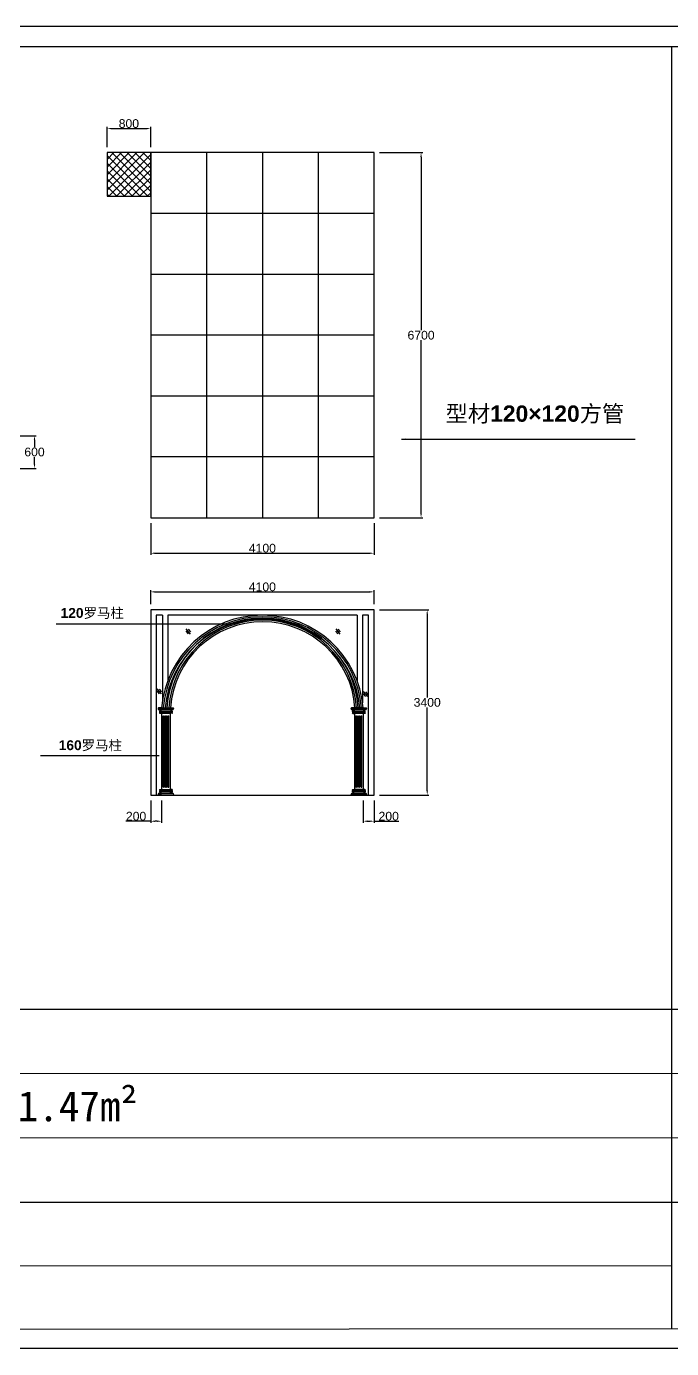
# Model space of a CAD drawing. Header units: inches. Extents: x -138455 to 599497, y -747149 to 13167.
# Drawn here: x 207215 to 219054, y -661969 to -637711 of the extents above; entities that cross this region are included whole.
import ezdxf

# ---------------------------------------------------------------- set-up
doc = ezdxf.new("R2010")
doc.units = ezdxf.units.IN
doc.header["$MEASUREMENT"] = 0
doc.header["$PDMODE"] = 35
doc.header["$PDSIZE"] = -3
doc.layers.add('0 @ 1', color=7, linetype='Continuous')
doc.styles.add('Annotative', font='arialbd.ttf')
doc.styles.get("Standard").update_dxf_attribs({"font": 'arial.ttf'})
doc.dimstyles.get("Standard").update_dxf_attribs({"dimtxt": 80, "dimasz": 70, "dimexe": 40, "dimexo": 80, "dimgap": 0, "dimtad": 1, "dimtih": 1, "dimtoh": 1, "dimdec": 0, "dimzin": 0, "dimdsep": 46, "dimtxsty": 'Standard', "dimcen": 0.09, "dimadec": 0, "dimazin": 0, "dimtfac": 1, "dimtdec": 0, "dimtofl": 0, "dimtmove": 0, "dimatfit": 3, "dimfxl": 0, "dimtolj": 1, "dimtzin": 0, "dimarcsym": 0})

# ---------------------------------------------------------------- blocks, each defined once
blk = doc.blocks.new('*D2611')
at = {"color": 0, "lineweight": -2, "transparency": 16777216}
for p, q in [((213695, -640027), (214487, -640027)), ((214457, -640107), (214457, -643285)), ((214457, -646647), (214457, -643469)), ((213695, -646727), (214487, -646727))]:
    blk.add_line(p, q, dxfattribs=at)
at = {"color": 0, "transparency": 16777216}
for points in [[(214444, -640107), (214470, -640107), (214457, -640027)], [(214444, -646647), (214470, -646647), (214457, -646727)]]:
    blk.add_solid(points, dxfattribs=at)
at = {"layer": 'Defpoints', "color": 0, "transparency": 16777216}
for p in [(213595, -640027), (213595, -646727), (214457, -646727)]:
    blk.add_point(p, dxfattribs=at)
at = {"color": 0, "transparency": 16777216, "insert": (214457, -643377), "char_height": 160, "attachment_point": 5}
blk.add_mtext('\\A1;6700', dxfattribs=at)
blk = doc.blocks.new('*D2612')
at = {"color": 0, "lineweight": -2, "transparency": 16777216}
for p, q in [((208695, -639927), (208695, -639555)), ((208775, -639585), (209415, -639585)), ((209495, -639927), (209495, -639555))]:
    blk.add_line(p, q, dxfattribs=at)
at = {"color": 0, "transparency": 16777216}
for points in [[(208775, -639572), (208775, -639599), (208695, -639585)], [(209415, -639572), (209415, -639599), (209495, -639585)]]:
    blk.add_solid(points, dxfattribs=at)
at = {"layer": 'Defpoints', "color": 0, "transparency": 16777216}
for p in [(209495, -639585), (208695, -640027), (209495, -640027)]:
    blk.add_point(p, dxfattribs=at)
at = {"color": 0, "transparency": 16777216, "insert": (209095, -639494), "char_height": 160, "attachment_point": 5}
blk.add_mtext('\\A1;800', dxfattribs=at)
blk = doc.blocks.new('*D2615')
at = {"color": 0, "lineweight": -2, "transparency": 16777216}
for p, q in [((209495, -646827), (209495, -647406)), ((213595, -646827), (213595, -647406)), ((209575, -647376), (213515, -647376))]:
    blk.add_line(p, q, dxfattribs=at)
at = {"color": 0, "transparency": 16777216}
for points in [[(209575, -647363), (209575, -647390), (209495, -647376)], [(213515, -647363), (213515, -647390), (213595, -647376)]]:
    blk.add_solid(points, dxfattribs=at)
at = {"layer": 'Defpoints', "color": 0, "transparency": 16777216}
for p in [(209495, -646727), (213595, -646727), (213595, -647376)]:
    blk.add_point(p, dxfattribs=at)
at = {"color": 0, "transparency": 16777216, "insert": (211545, -647284), "char_height": 160, "attachment_point": 5}
blk.add_mtext('\\A1;4100', dxfattribs=at)
blk = doc.blocks.new('*D2616')
at = {"color": 0, "lineweight": -2, "transparency": 16777216}
for p, q in [((207056, -645220), (207393, -645220)), ((207363, -645300), (207363, -645428)), ((207363, -645740), (207363, -645612)), ((207056, -645820), (207393, -645820))]:
    blk.add_line(p, q, dxfattribs=at)
at = {"color": 0, "transparency": 16777216}
for points in [[(207349, -645300), (207376, -645300), (207363, -645220)], [(207349, -645740), (207376, -645740), (207363, -645820)]]:
    blk.add_solid(points, dxfattribs=at)
at = {"layer": 'Defpoints', "color": 0, "transparency": 16777216}
for p in [(206956, -645220), (206956, -645820), (207363, -645820)]:
    blk.add_point(p, dxfattribs=at)
at = {"color": 0, "transparency": 16777216, "insert": (207363, -645520), "char_height": 160, "attachment_point": 5}
blk.add_mtext('\\A1;600', dxfattribs=at)
blk = doc.blocks.new('*D2617')
at = {"color": 0, "lineweight": -2, "transparency": 16777216}
for p, q in [((209495, -651914), (209495, -652323)), ((209695, -651914), (209695, -652323)), ((209495, -652293), (209039, -652293)), ((209615, -652293), (209575, -652293))]:
    blk.add_line(p, q, dxfattribs=at)
at = {"color": 0, "transparency": 16777216}
for points in [[(209575, -652280), (209575, -652307), (209495, -652293)], [(209615, -652280), (209615, -652307), (209695, -652293)]]:
    blk.add_solid(points, dxfattribs=at)
at = {"layer": 'Defpoints', "color": 0, "transparency": 16777216}
for p in [(209495, -651814), (209695, -651814), (209495, -652293)]:
    blk.add_point(p, dxfattribs=at)
at = {"color": 0, "transparency": 16777216, "insert": (209227, -652202), "char_height": 160, "attachment_point": 5}
blk.add_mtext('\\A1;200', dxfattribs=at)
blk = doc.blocks.new('*D2618')
at = {"color": 0, "lineweight": -2, "transparency": 16777216}
for p, q in [((213395, -651914), (213395, -652323)), ((213595, -651914), (213595, -652323)), ((213475, -652293), (213515, -652293)), ((213595, -652293), (214051, -652293))]:
    blk.add_line(p, q, dxfattribs=at)
at = {"color": 0, "transparency": 16777216}
for points in [[(213475, -652280), (213475, -652307), (213395, -652293)], [(213515, -652280), (213515, -652307), (213595, -652293)]]:
    blk.add_solid(points, dxfattribs=at)
at = {"layer": 'Defpoints', "color": 0, "transparency": 16777216}
for p in [(213395, -651814), (213595, -651814), (213595, -652293)]:
    blk.add_point(p, dxfattribs=at)
at = {"color": 0, "transparency": 16777216, "insert": (213863, -652202), "char_height": 160, "attachment_point": 5}
blk.add_mtext('\\A1;200', dxfattribs=at)
blk = doc.blocks.new('123as')
at = {"color": 0}
for p, q in [((90189, 51387), (90252, 51462)), ((90194, 51330), (90312, 51470)), ((90251, 51335), (90314, 51410))]:
    blk.add_line(p, q, dxfattribs=at)
blk = doc.blocks.new('2223zxzxc')
for p, q in [((142551, -666435), (142337, -666435)), ((142337, -666455), (142605, -666455)), ((142337, -666465), (142337, -666455)), ((142337, -666465), (142605, -666465)), ((142358, -666495), (142583, -666495)), ((142359, -666535), (142391, -666535)), ((142360, -666510), (142582, -666510)), ((142360, -666520), (142360, -666510)), ((142360, -666520), (142582, -666520)), ((142582, -666535), (142391, -666535)), ((142551, -666535), (142391, -666535)), ((142551, -666435), (142605, -666435)), ((142581, -666520), (142581, -666510)), ((142605, -666465), (142605, -666455))]:
    blk.add_line(p, q)
for centre, radius, start, end in [((142337, -666445), 10, 90, 270), ((142358, -666527), 7.56, 83.7461, 276.2539), ((142359, -666502), 7.55, 83.7971, 276.3884), ((142582, -666502), 7.55, 263.6116, 96.2029), ((142583, -666527), 7.56, 263.7461, 96.2539), ((142605, -666445), 10, 270, 90)]:
    blk.add_arc(centre, radius, start, end)
for points in [[(142337, -666465), (142338, -666470), (142360, -666476), (142379, -666478), (142385, -666483), (142385, -666488), (142378, -666491), (142370, -666493), (142364, -666494), (142358, -666495)], [(142605, -666465), (142604, -666470), (142581, -666476), (142563, -666478), (142556, -666483), (142557, -666488), (142563, -666491), (142571, -666493), (142577, -666494), (142583, -666495)]]:
    blk.add_open_spline(points, degree=3, knots=[0, 0, 0, 0, 8.381096, 25.426608, 31.921625, 33.680801, 39.831702, 49.506776, 62.59691, 62.59691, 62.59691, 62.59691])
blk = doc.blocks.new('*D2626')
at = {"color": 0, "lineweight": -2, "transparency": 16777216}
for p, q in [((209495, -648314), (209495, -648055)), ((209575, -648085), (213515, -648085)), ((213595, -648314), (213595, -648055))]:
    blk.add_line(p, q, dxfattribs=at)
at = {"color": 0, "transparency": 16777216}
for points in [[(209575, -648072), (209575, -648099), (209495, -648085)], [(213515, -648072), (213515, -648099), (213595, -648085)]]:
    blk.add_solid(points, dxfattribs=at)
at = {"layer": 'Defpoints', "color": 0, "transparency": 16777216}
for p in [(213595, -648085), (209495, -648414), (213595, -648414)]:
    blk.add_point(p, dxfattribs=at)
at = {"color": 0, "transparency": 16777216, "insert": (211545, -647994), "char_height": 160, "attachment_point": 5}
blk.add_mtext('\\A1;4100', dxfattribs=at)
blk = doc.blocks.new('*D2627')
at = {"color": 0, "lineweight": -2, "transparency": 16777216}
for p, q in [((213695, -648414), (214600, -648414)), ((214570, -648494), (214570, -650022)), ((214570, -651734), (214570, -650206)), ((213695, -651814), (214600, -651814))]:
    blk.add_line(p, q, dxfattribs=at)
at = {"color": 0, "transparency": 16777216}
for points in [[(214557, -648494), (214583, -648494), (214570, -648414)], [(214557, -651734), (214583, -651734), (214570, -651814)]]:
    blk.add_solid(points, dxfattribs=at)
at = {"layer": 'Defpoints', "color": 0, "transparency": 16777216}
for p in [(213595, -648414), (213595, -651814), (214570, -651814)]:
    blk.add_point(p, dxfattribs=at)
at = {"color": 0, "transparency": 16777216, "insert": (214570, -650114), "char_height": 160, "attachment_point": 5}
blk.add_mtext('\\A1;3400', dxfattribs=at)

msp = doc.modelspace()

# ---------------------------------------------------------------- hatches: boundary and pattern name
h = msp.add_hatch()
h.set_pattern_fill('ANSI37', color=256, scale=800)
h.set_pattern_definition([(45, (70844.23, 16220.76), (-70.710678, 70.710678), []), (135, (70844.23, 16220.76), (-70.710678, -70.710678), [])])
h.paths.add_polyline_path([(208695, -640826.9), (209495, -640826.9), (209495, -640026.9), (208695, -640026.9)])

# ---------------------------------------------------------------- linework, layer by layer
for p, q in [((226903.7, -637711.3), (191447.6, -637711.3)), ((191817.4, -638079.8), (226535.2, -638079.8)), ((219054.3, -638079.8), (219054.3, -661600.4)), ((213595, -640026.9), (209495, -640026.9)), ((209495, -640026.9), (209495, -646726.9)), ((210520, -640026.9), (210520, -646726.9)), ((211545, -640026.9), (211545, -646726.9)), ((212570, -640026.9), (212570, -646726.9)), ((213595, -646726.9), (213595, -640026.9)), ((213595, -641143.6), (209495, -641143.6)), ((213595, -642260.2), (209495, -642260.2)), ((213595, -643376.9), (209495, -643376.9)), ((213595, -644493.6), (209495, -644493.6)), ((213595, -645610.2), (209495, -645610.2)), ((209495, -646726.9), (213595, -646726.9)), ((213595, -648413.9), (209495, -648413.9)), ((209495, -648413.9), (209495, -651813.9)), ((209595, -648513.9), (209595, -651813.9)), ((209712.7, -648513.9), (209595, -648513.9)), ((209712.7, -648513.9), (209712.7, -650076.4)), ((209812.7, -648513.9), (209812.7, -649704.6)), ((213285, -648513.9), (209812.7, -648513.9)), ((213285, -648513.9), (213285, -649722.6)), ((213495, -648513.9), (213385, -648513.9)), ((213385, -648513.9), (213385, -650122.5)), ((213495, -651813.9), (213495, -648513.9)), ((213595, -651813.9), (213595, -648413.9)), ((209695, -650213.9), (209641.2, -650213.9)), ((209908.9, -650233.9), (209641.2, -650233.9)), ((209641.2, -650243.9), (209641.2, -650233.9)), ((209908.9, -650243.9), (209641.2, -650243.9)), ((209887.5, -650273.9), (209662.7, -650273.9)), ((209885.7, -650288.9), (209663.4, -650288.9)), ((209885.7, -650298.9), (209663.5, -650298.9)), ((209663.5, -650313.9), (209855, -650313.9)), ((209664.4, -650298.9), (209664.4, -650288.9)), ((209695, -650213.9), (209855, -650213.9)), ((209695, -650213.9), (209908.9, -650213.9)), ((209695, -650313.9), (209695, -651713.8)), ((209695, -650313.9), (209855, -650313.9)), ((209855, -650313.9), (209855, -651713.8)), ((209886.6, -650313.9), (209855, -650313.9)), ((209885.7, -650298.9), (209885.7, -650288.9)), ((209908.9, -650243.9), (209908.9, -650233.9)), ((213235, -650313.9), (213235, -651713.8)), ((213395, -650313.9), (213395, -651713.8)), ((209722, -651666.3), (209722, -650358.5)), ((209732, -651666.3), (209732, -650358.5)), ((209754.3, -651666.3), (209754.3, -650358.5)), ((209764.3, -651666.3), (209764.3, -650358.5)), ((209786, -651666.3), (209786, -650358.5)), ((209796, -651666.3), (209796, -650358.5)), ((209818, -651666.3), (209818, -650358.5)), ((209828, -651666.3), (209828, -650358.5)), ((213262, -651666.3), (213262, -650358.5)), ((213272, -651666.3), (213272, -650358.5)), ((213294.3, -651666.3), (213294.3, -650358.5)), ((213304.3, -651666.3), (213304.3, -650358.5)), ((213326, -651666.3), (213326, -650358.5)), ((213336, -651666.3), (213336, -650358.5)), ((213358, -651666.3), (213358, -650358.5)), ((213368, -651666.3), (213368, -650358.5)), ((209908.9, -651783.9), (209641.2, -651783.9)), ((209641.2, -651783.9), (209641.2, -651793.9)), ((209908.9, -651793.9), (209641.2, -651793.9)), ((209887.5, -651753.8), (209662.7, -651753.9)), ((209885.7, -651738.9), (209663.4, -651738.9)), ((209663.5, -651713.8), (209855, -651713.8)), ((209885.7, -651728.9), (209663.5, -651728.9)), ((209664.4, -651728.8), (209664.4, -651738.9)), ((209695, -651713.8), (209855, -651713.8)), ((209886.6, -651713.8), (209855, -651713.8)), ((209885.7, -651728.8), (209885.7, -651738.9)), ((209908.9, -651783.9), (209908.9, -651793.9)), ((209495, -651813.9), (213595, -651813.9)), ((209695, -651813.9), (209641.2, -651813.9)), ((209695, -651813.9), (209908.9, -651813.9)), ((209695, -651813.9), (209855, -651813.9)), ((191813.6, -655742.9), (226535.2, -655742.9)), ((191814.4, -656923.2), (226535.2, -656915.3)), ((191815.1, -658104), (226535.2, -658095.9)), ((191815.9, -659285.4), (226535.2, -659285.4)), ((191816.6, -660457.2), (219054.3, -660446.7)), ((191817.4, -661619.8), (226535.2, -661599.2)), ((226903.7, -661968.7), (191447.6, -661968.7))]:
    msp.add_line(p, q)
at = {"color": 0}
for p, q in [((209722, -650358.5), (209732, -650358.5)), ((209754.3, -650358.5), (209764.3, -650358.5)), ((209786, -650358.5), (209796, -650358.5)), ((209818, -650358.5), (209828, -650358.5)), ((213262, -650358.5), (213272, -650358.5)), ((213294.3, -650358.5), (213304.3, -650358.5)), ((213326, -650358.5), (213336, -650358.5)), ((213358, -650358.5), (213368, -650358.5)), ((209722, -651666.3), (209732, -651666.3)), ((209754.3, -651666.3), (209764.3, -651666.3)), ((209786, -651666.3), (209796, -651666.3)), ((209818, -651666.3), (209828, -651666.3)), ((213262, -651666.3), (213272, -651666.3)), ((213294.3, -651666.3), (213304.3, -651666.3)), ((213326, -651666.3), (213336, -651666.3)), ((213358, -651666.3), (213368, -651666.3))]:
    msp.add_line(p, q, dxfattribs=at)
msp.add_lwpolyline([(208695, -640826.9), (209495, -640826.9), (209495, -640026.9), (208695, -640026.9)], close=True)
for centre, radius, start, end in [((211545.5, -650370), 1856.2, 4.82472, 175.17528), ((211545.5, -650370), 1826.2, 4.90417, 175.09583), ((211546.7, -650381), 1795.5, 5.34215, 174.65785), ((211547.5, -650326), 1760, 3.65318, 176.34682), ((211550.5, -650331.3), 1727.2, 3.89857, 176.10143), ((211550.5, -650331.3), 1697.2, 3.96759, 176.03241), ((209641.2, -650223.9), 10, 90, 270), ((209662.7, -650306.4), 7.56, 83.74606, 276.25394), ((209663.5, -650281.4), 7.55, 83.7971, 276.38837), ((209886.6, -650281.4), 7.55, 263.61163, 96.2029), ((209887.4, -650306.4), 7.56, 263.74606, 96.25394), ((209908.9, -650223.9), 10, 270, 90), ((209641.2, -651803.9), 10, 90, 270), ((209662.7, -651721.3), 7.56, 83.74606, 276.25394), ((209663.5, -651746.4), 7.55, 83.61163, 276.2029), ((209886.6, -651746.4), 7.55, 263.7971, 96.38837), ((209887.4, -651721.3), 7.56, 263.74606, 96.25394), ((209908.9, -651803.9), 10, 270, 90)]:
    msp.add_arc(centre, radius, start, end)
for points in [[(209641.2, -650243.9), (209642.3, -650248.7), (209664.4, -650255), (209683, -650257.3), (209689.6, -650262.5), (209688.9, -650267.3), (209682.7, -650269.8), (209674.6, -650272.3), (209668.4, -650273.4), (209662.7, -650273.9)], [(209908.9, -650243.9), (209907.8, -650248.7), (209885.7, -650255), (209867.1, -650257.3), (209860.5, -650262.5), (209861.2, -650267.3), (209867.4, -650269.8), (209875.5, -650272.3), (209881.6, -650273.4), (209887.4, -650273.9)], [(209641.2, -651783.9), (209642.3, -651779), (209664.4, -651772.8), (209683, -651770.4), (209689.6, -651765.3), (209688.9, -651760.5), (209682.7, -651757.9), (209674.6, -651755.4), (209668.4, -651754.3), (209662.7, -651753.9)], [(209908.9, -651783.9), (209907.8, -651779), (209885.7, -651772.8), (209867.1, -651770.4), (209860.5, -651765.3), (209861.2, -651760.5), (209867.4, -651757.9), (209875.5, -651755.4), (209881.6, -651754.3), (209887.4, -651753.9)]]:
    msp.add_open_spline(points, degree=3, knots=[0, 0, 0, 0, 8.3810958, 25.4266084, 31.9216252, 33.6808006, 39.8317021, 49.5067764, 62.5969104, 62.5969104, 62.5969104, 62.5969104])

# ---------------------------------------------------------------- block references
at = {"xscale": -0.6684526412304121, "yscale": 0.6684526412304121, "zscale": 0.6684526412304121}
for p in [(270516.5, -683170.6), (273265.5, -683170.6), (269984.8, -684268.5), (273771.5, -684319.5)]:
    msp.add_blockref('123as', p, dxfattribs=at)
msp.add_blockref('2223zxzxc', (70844.2, 16220.8))
at = {"xscale": -1, "rotation": 180}
msp.add_blockref('2223zxzxc', (70844.2, -1318248.5), dxfattribs=at)

# ---------------------------------------------------------------- texts
at = {"layer": '0 @ 1', "color": 0, "insert": (214906.6, -644665.2), "char_height": 300, "attachment_point": 1, "style": 'Annotative'}
msp.add_mtext_dynamic_manual_height_columns('{\\fSimSun|b1|i0|c134|p2;型材}120×120{\\fSimSun|b1|i0|c134|p2;方管}', width=3699.522, gutter_width=903.5, heights=[0], dxfattribs=at)
at = {"layer": '0 @ 1', "attachment_point": 1, "style": 'Annotative'}
for s, width, insert, char_height in [('120{\\fSimSun|b1|i0|c134|p2;罗马柱}', 1377.322, (207842, -648382), 180.693), ('160{\\fSimSun|b1|i0|c134|p2;罗马柱}', 1377.322, (207807.4, -650808.5), 180.693), ('{\\fSimSun|b1|i0|c134|p2;一楼 27.47m²+20.06m²+13.94m²=61.47m²}', 16006.418, (195932.1, -657242.8), 554.668)]:
    msp.add_mtext_dynamic_manual_height_columns(s, width=width, gutter_width=903.5, heights=[0], dxfattribs=dict(at, insert=insert, char_height=char_height))

# ---------------------------------------------------------------- dimensions: what is measured, and where the dimension line sits
for base, p1, p2, picture, middle in [((209495, -639585.3), (208695, -640026.9), (209495, -640026.9), '*D2612', (209095, -639493.6)), ((213595, -647376.2), (209495, -646726.9), (213595, -646726.9), '*D2615', (211545, -647284.5)), ((213595, -648085.3), (209495, -648413.9), (213595, -648413.9), '*D2626', (211545, -647993.6)), ((209495, -652293.5), (209695, -651813.9), (209495, -651813.9), '*D2617', (209227.2, -652201.8)), ((213595, -652293.5), (213395, -651813.9), (213595, -651813.9), '*D2618', (213862.9, -652201.8))]:
    dim = msp.add_linear_dim(base=base, p1=p1, p2=p2, dimstyle='Standard', override={"dimtxt": 160, "dimasz": 80, "dimexe": 30, "dimexo": 100, "dimgap": 10, "dimfxl": 100})
    dim.commit()
    dim.dimension.update_dxf_attribs({"geometry": picture, "text_midpoint": middle})
for base, p1, p2, picture, middle in [((214457, -646726.9), (213595, -640026.9), (213595, -646726.9), '*D2611', (214457, -643376.9)), ((207362.5, -645820.2), (206956, -645220.2), (206956, -645820.2), '*D2616', (207362.5, -645520.2)), ((214570.1, -651813.9), (213595, -648413.9), (213595, -651813.9), '*D2627', (214570.1, -650113.9))]:
    dim = msp.add_linear_dim(base=base, p1=p1, p2=p2, angle=90, dimstyle='Standard', override={"dimtxt": 160, "dimasz": 80, "dimexe": 30, "dimexo": 100, "dimgap": 10, "dimfxl": 100})
    dim.commit()
    dim.dimension.update_dxf_attribs({"geometry": picture, "text_midpoint": middle})

# ---------------------------------------------------------------- leaders
at = {"color": 0}
msp.add_leader([(214098.3, -645284), (218385.7, -645284)], dimstyle='Standard', override={"dimtxt": 160, "dimasz": 80, "dimexe": 30, "dimexo": 100, "dimgap": 10, "dimtad": 0, "dimfxl": 5, "dimfxlon": 1}, dxfattribs=at)
for points in [[(210898.1, -648676.1), (207761.5, -648676.1)], [(209652.6, -651091.2), (207473.9, -651091.2)]]:
    msp.add_leader(points, dimstyle='Standard', override={"dimtxt": 160, "dimasz": 80, "dimexe": 30, "dimexo": 100, "dimgap": 10, "dimtad": 0, "dimfxl": 100})

doc.saveas('drawing.dxf')
